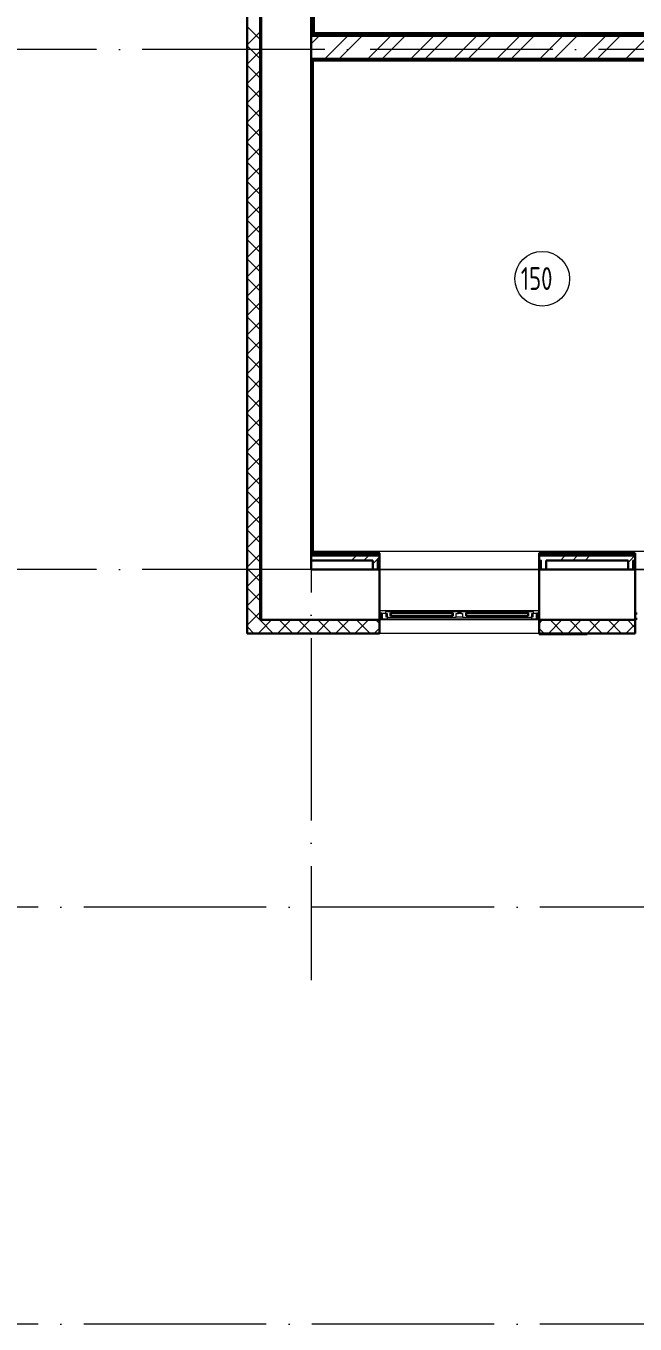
# Model space of a CAD drawing. Header units: millimetres. Extents: x -259809 to 472825, y -397243 to 31861.
# Drawn here: x -61583 to -54906, y -345502 to -331273 of the extents above; entities that cross this region are included whole.
import ezdxf

# ---------------------------------------------------------------- set-up
doc = ezdxf.new("R2010")
doc.units = ezdxf.units.MM
doc.linetypes.add('ADSK_Линия сетки', pattern=[25, 20, -2.5, 0, -2.5])
for name, color, linetype, lineweight in [('_ Окна', 252, 'Continuous', 30), ('Марки помещений', 252, 'Continuous', 20), ('Ограждение', 252, 'Continuous', 9), ('Окна', 252, 'Continuous', 9), ('Оси', 252, 'Continuous', 9), ('Стены внутренние', 252, 'Continuous', 18), ('Стены наружные', 252, 'Continuous', 18), ('Стены штриховка', 7, 'Continuous', 9)]:
    doc.layers.add(name, color=color, linetype=linetype, lineweight=lineweight)
doc.styles.add('GOST Common_3', font='', dxfattribs={"height": 3.5})
doc.styles.get('GOST Common_3').set_extended_font_data('GOST 2.304 type A')

# ---------------------------------------------------------------- blocks, each defined once
blk = doc.blocks.new('1 этаж')
at = {"layer": '_ Окна', "color": 251, "true_color": 0x636466}
for p, q in [((-57681, 14973), (-57706, 14973)), ((-57681, 14915), (-57681, 14973)), ((-57583, 14981), (-57586, 14981)), ((-57586, 14981), (-57586, 14949)), ((-57586, 14949), (-57583, 14949)), ((-56906, 14981), (-57583, 14981)), ((-57583, 14981), (-57583, 14949)), ((-57583, 14949), (-57583, 14981)), ((-57583, 14949), (-56906, 14949)), ((-56906, 14949), (-56906, 14981)), ((-56906, 14981), (-56906, 14949)), ((-56903, 14981), (-56906, 14981)), ((-56906, 14949), (-56903, 14949)), ((-56903, 14949), (-56903, 14981)), ((-56756, 14981), (-56759, 14981)), ((-56759, 14981), (-56759, 14949)), ((-56759, 14949), (-56756, 14949)), ((-56079, 14981), (-56756, 14981)), ((-56756, 14981), (-56756, 14949)), ((-56756, 14949), (-56756, 14981)), ((-56756, 14949), (-56079, 14949)), ((-56079, 14949), (-56079, 14981)), ((-56079, 14981), (-56079, 14949)), ((-56076, 14981), (-56079, 14981)), ((-56079, 14949), (-56076, 14949)), ((-56076, 14949), (-56076, 14981)), ((-55956, 14973), (-55981, 14973)), ((-55981, 14973), (-55981, 14915)), ((-54881, 14973), (-54906, 14973)), ((-57706, 14915), (-57681, 14915)), ((-55981, 14915), (-55956, 14915)), ((-54906, 14915), (-54881, 14915))]:
    blk.add_line(p, q, dxfattribs=at)
at = {"layer": '_ Окна', "color": 251, "lineweight": 18, "true_color": 0x636466}
for p, q in [((-57643, 14973), (-57681, 14973)), ((-57681, 14973), (-57681, 14915)), ((-57587, 14990), (-57643, 14990)), ((-57643, 14990), (-57643, 14973)), ((-57643, 14973), (-57623, 14973)), ((-57635, 14932), (-57635, 14973)), ((-57623, 14973), (-57623, 14932)), ((-57586, 14989), (-57587, 14990)), ((-57585, 14990), (-57586, 14989)), ((-57586, 14949), (-57586, 14981)), ((-57586, 14981), (-57568, 14981)), ((-57568, 14949), (-57586, 14949)), ((-57570, 14990), (-57585, 14990)), ((-57572, 14932), (-57568, 14949)), ((-57568, 14981), (-57570, 14990)), ((-56918, 14990), (-56921, 14981)), ((-56921, 14981), (-56903, 14981)), ((-56903, 14949), (-56921, 14949)), ((-56921, 14949), (-56916, 14932)), ((-56904, 14990), (-56918, 14990)), ((-56903, 14989), (-56904, 14990)), ((-56902, 14990), (-56903, 14989)), ((-56903, 14981), (-56903, 14949)), ((-56846, 14990), (-56902, 14990)), ((-56866, 14932), (-56866, 14973)), ((-56866, 14973), (-56846, 14973)), ((-56846, 14973), (-56846, 14990)), ((-56760, 14990), (-56816, 14990)), ((-56816, 14990), (-56816, 14973)), ((-56816, 14973), (-56796, 14973)), ((-56796, 14973), (-56796, 14932)), ((-56759, 14989), (-56760, 14990)), ((-56758, 14990), (-56759, 14989)), ((-56759, 14949), (-56759, 14981)), ((-56759, 14981), (-56741, 14981)), ((-56741, 14949), (-56759, 14949)), ((-56743, 14990), (-56758, 14990)), ((-56745, 14932), (-56741, 14949)), ((-56741, 14981), (-56743, 14990)), ((-56091, 14990), (-56094, 14981)), ((-56094, 14981), (-56076, 14981)), ((-56076, 14949), (-56094, 14949)), ((-56094, 14949), (-56089, 14932)), ((-56077, 14990), (-56091, 14990)), ((-56076, 14989), (-56077, 14990)), ((-56075, 14990), (-56076, 14989)), ((-56076, 14981), (-56076, 14949)), ((-56019, 14990), (-56075, 14990)), ((-56039, 14932), (-56039, 14973)), ((-56039, 14973), (-56019, 14973)), ((-56027, 14973), (-56027, 14932)), ((-56019, 14973), (-56019, 14990)), ((-55981, 14973), (-56019, 14973)), ((-55981, 14915), (-55981, 14973)), ((-57681, 14915), (-57621, 14915)), ((-57623, 14932), (-57635, 14932)), ((-57623, 14932), (-57572, 14932)), ((-57621, 14915), (-57617, 14932)), ((-56916, 14932), (-56866, 14932)), ((-56796, 14932), (-56745, 14932)), ((-56089, 14932), (-56039, 14932)), ((-56045, 14932), (-56040, 14915)), ((-56040, 14915), (-55981, 14915)), ((-56027, 14932), (-56039, 14932))]:
    blk.add_line(p, q, dxfattribs=at)
at = {"layer": 'Марки помещений', "color": 251, "true_color": 0x636466}
blk.add_circle((-55923, 18643), 300, dxfattribs=at)
at = {"layer": 'Ограждение', "color": 251, "true_color": 0x636466}
for p, q in [((-58421, 21340), (-58421, 26635)), ((-44466, 21340), (-58421, 21340)), ((-58441, 21040), (-58431, 21030)), ((-58431, 21030), (-53081, 21030)), ((-58431, 15655), (-58431, 21030)), ((-58441, 15655), (-53086, 15655)), ((-57706, 15635), (-57706, 15655)), ((-57706, 15655), (-55956, 15655)), ((-55956, 15655), (-55956, 15635)), ((-57706, 15455), (-55956, 15455)), ((-54906, 15455), (-53156, 15455)), ((-57706, 15005), (-55956, 15005))]:
    blk.add_line(p, q, dxfattribs=at)
blk.add_open_spline([(-58421, 21340), (-58421, 21340), (-58421, 21340), (-58421, 21339), (-58421, 21339), (-58422, 21339), (-58422, 21338), (-58422, 21338), (-58423, 21338), (-58423, 21337), (-58424, 21337), (-58424, 21337), (-58425, 21336), (-58425, 21335), (-58426, 21335)], degree=3, knots=[0, 0, 0, 0, 0.166667, 0.25, 0.333333, 0.416667, 0.458333, 0.5, 0.583333, 0.666667, 0.708333, 0.75, 0.833333, 1, 1, 1, 1], dxfattribs=at)
at = {"layer": 'Окна', "color": 251, "true_color": 0x636466}
for p, q in [((-57585, 14990), (-57587, 14990)), ((-56918, 14990), (-57570, 14990)), ((-56902, 14990), (-56904, 14990)), ((-56846, 14990), (-56816, 14990)), ((-56816, 14973), (-56846, 14973)), ((-56758, 14990), (-56760, 14990)), ((-56091, 14990), (-56743, 14990)), ((-56075, 14990), (-56077, 14990)), ((-57621, 14915), (-56040, 14915)), ((-57572, 14932), (-56916, 14932)), ((-56796, 14932), (-56866, 14932)), ((-56745, 14932), (-56089, 14932))]:
    blk.add_line(p, q, dxfattribs=at)
at = {"layer": 'Оси', "color": 251, "linetype": 'ADSK_Линия сетки', "ltscale": 100, "true_color": 0x636466}
for p, q in [((-58456, 32205), (-58456, 10955)), ((-806, 21155), (-72528, 21155)), ((-806, 15455), (-72528, 15455)), ((-26448, 11755), (-72528, 11755)), ((-26448, 7185), (-72528, 7185))]:
    blk.add_line(p, q, dxfattribs=at)
at = {"layer": 'Стены внутренние', "color": 251, "lineweight": 30, "true_color": 0x636466}
for p, q in [((-59158, 27557), (-59158, 14753)), ((-58456, 15455), (-58456, 15555)), ((-57781, 15455), (-58456, 15455)), ((-57706, 14905), (-57706, 15455)), ((-55956, 15455), (-55956, 14905)), ((-54981, 15455), (-55881, 15455)), ((-54906, 14905), (-54906, 15455)), ((-57706, 14753), (-57706, 14895)), ((-55956, 14905), (-54906, 14905)), ((-55956, 14895), (-55956, 14753)), ((-54906, 14753), (-54906, 14895)), ((-59158, 14753), (-57706, 14753)), ((-55956, 14753), (-54906, 14753))]:
    blk.add_line(p, q, dxfattribs=at)
at = {"layer": 'Стены внутренние', "color": 251, "linetype": 'Continuous', "lineweight": 9, "true_color": 0x636466}
for p, q in [((-59006, 21253), (-59156, 21403)), ((-59156, 21212), (-59006, 21362)), ((-59006, 21041), (-59156, 21191)), ((-59156, 21000), (-59006, 21150)), ((-59006, 20829), (-59156, 20979)), ((-59156, 20788), (-59006, 20938)), ((-59006, 20616), (-59156, 20766)), ((-59156, 20576), (-59006, 20726)), ((-59006, 20404), (-59156, 20554)), ((-59156, 20364), (-59006, 20514)), ((-59006, 20192), (-59156, 20342)), ((-59156, 20152), (-59006, 20302)), ((-59006, 19980), (-59156, 20130)), ((-59156, 19940), (-59006, 20090)), ((-59006, 19768), (-59156, 19918)), ((-59156, 19727), (-59006, 19877)), ((-59006, 19556), (-59156, 19706)), ((-59156, 19515), (-59006, 19665)), ((-59006, 19344), (-59156, 19494)), ((-59156, 19303), (-59006, 19453)), ((-59006, 19132), (-59156, 19282)), ((-59156, 19091), (-59006, 19241)), ((-59006, 18919), (-59156, 19069)), ((-59156, 19006), (-59158, 19002)), ((-59156, 18879), (-59006, 19029)), ((-59006, 18707), (-59156, 18857)), ((-59156, 18667), (-59006, 18817)), ((-59006, 18495), (-59156, 18645)), ((-59156, 18455), (-59006, 18605)), ((-59006, 18283), (-59156, 18433)), ((-59156, 18243), (-59006, 18393)), ((-59006, 18071), (-59156, 18221)), ((-59156, 18030), (-59006, 18180)), ((-59006, 17859), (-59156, 18009)), ((-59156, 17818), (-59006, 17968)), ((-59006, 17647), (-59156, 17797)), ((-59156, 17773), (-59158, 17776)), ((-59156, 17606), (-59006, 17756)), ((-59006, 17434), (-59156, 17584)), ((-59156, 17570), (-59156, 17570)), ((-59156, 17394), (-59006, 17544)), ((-59006, 17222), (-59156, 17372)), ((-59156, 17182), (-59006, 17332)), ((-59006, 17010), (-59156, 17160)), ((-59156, 16970), (-59006, 17120)), ((-59006, 16798), (-59156, 16948)), ((-59156, 16758), (-59006, 16908)), ((-59006, 16586), (-59156, 16736)), ((-59156, 16546), (-59006, 16696)), ((-59006, 16374), (-59156, 16524)), ((-59156, 16333), (-59006, 16483)), ((-59006, 16162), (-59156, 16312)), ((-59156, 16121), (-59006, 16271)), ((-59006, 15950), (-59156, 16100)), ((-59156, 15909), (-59006, 16059)), ((-59006, 15737), (-59156, 15887)), ((-59156, 15697), (-59006, 15847)), ((-59006, 15525), (-59156, 15675)), ((-59156, 15538), (-59158, 15541)), ((-59156, 15485), (-59006, 15635)), ((-59006, 15313), (-59156, 15463)), ((-59156, 15273), (-59006, 15423)), ((-59006, 15101), (-59156, 15251)), ((-59156, 15061), (-59006, 15211)), ((-59006, 14889), (-59156, 15039)), ((-59156, 14848), (-59006, 14998)), ((-59084, 14755), (-59156, 14827)), ((-59006, 14786), (-58897, 14895)), ((-58872, 14755), (-59006, 14889)), ((-58825, 14755), (-58685, 14895)), ((-58659, 14755), (-58799, 14895)), ((-58613, 14755), (-58473, 14895)), ((-58447, 14755), (-58587, 14895)), ((-58401, 14755), (-58261, 14895)), ((-58235, 14755), (-58375, 14895)), ((-58189, 14755), (-58049, 14895)), ((-58023, 14755), (-58163, 14895)), ((-57977, 14755), (-57837, 14895)), ((-57811, 14755), (-57951, 14895)), ((-57765, 14755), (-57708, 14812)), ((-57708, 14864), (-57739, 14895)), ((-55954, 14868), (-55928, 14895)), ((-55902, 14755), (-55954, 14807)), ((-55855, 14755), (-55715, 14895)), ((-55690, 14755), (-55830, 14895)), ((-55643, 14755), (-55503, 14895)), ((-55478, 14755), (-55618, 14895)), ((-55431, 14755), (-55291, 14895)), ((-55265, 14755), (-55405, 14895)), ((-55219, 14755), (-55079, 14895)), ((-55053, 14755), (-55193, 14895)), ((-55007, 14755), (-54908, 14854)), ((-54908, 14821), (-54981, 14895)), ((-59037, 14755), (-59006, 14786)), ((-58703, 14753), (-58704, 14755)), ((-58560, 14755), (-58560, 14754)), ((-58325, 14755), (-58326, 14753)), ((-55887, 14753), (-55888, 14755)), ((-55861, 14755), (-55863, 14753)), ((-55510, 14755), (-55511, 14753))]:
    blk.add_line(p, q, dxfattribs=at)
at = {"layer": 'Стены внутренние', "color": 251, "true_color": 0x636466}
for p, q in [((-55956, 14905), (-57706, 14905)), ((-55956, 14753), (-57706, 14753))]:
    blk.add_line(p, q, dxfattribs=at)
at = {"layer": 'Стены наружные', "color": 251, "lineweight": 30, "true_color": 0x636466}
for p, q in [((-59016, 27405), (-59016, 14905)), ((-59006, 14905), (-59006, 27405)), ((-58456, 26855), (-58456, 15555)), ((-58441, 21320), (-58441, 26835)), ((-58456, 21305), (-44466, 21305)), ((-44396, 21320), (-58441, 21320)), ((-58456, 21055), (-53056, 21055)), ((-58441, 21040), (-53071, 21040)), ((-58441, 15635), (-58441, 21040)), ((-58456, 15630), (-58441, 15630)), ((-58441, 15630), (-58456, 15630)), ((-58456, 15555), (-57781, 15555)), ((-57706, 15635), (-58441, 15635)), ((-57781, 15555), (-57781, 15455)), ((-57706, 15455), (-57706, 15635)), ((-54906, 15635), (-55956, 15635)), ((-55956, 15635), (-55956, 15455)), ((-55881, 15555), (-54981, 15555)), ((-55881, 15455), (-55881, 15555)), ((-54981, 15555), (-54981, 15455)), ((-54906, 15455), (-54906, 15635)), ((-57781, 15455), (-57706, 15455)), ((-55956, 15455), (-55881, 15455)), ((-54981, 15455), (-54906, 15455)), ((-57706, 14905), (-59016, 14905)), ((-57706, 14895), (-57706, 14905)), ((-55956, 14905), (-55956, 14895)), ((-54906, 14895), (-54906, 14905)), ((-55431, 14752), (-55956, 14752)), ((-55956, 14752), (-55956, 14747)), ((-55956, 14747), (-55431, 14747)), ((-55431, 14747), (-55431, 14752))]:
    blk.add_line(p, q, dxfattribs=at)
at = {"layer": 'Стены наружные', "color": 251, "linetype": 'Continuous', "lineweight": 9, "true_color": 0x636466}
for p, q in [((-59006, 21394), (-59016, 21394)), ((-59006, 21294), (-59016, 21294)), ((-58456, 21219), (-58370, 21305)), ((-58427, 21305), (-58412, 21320)), ((-58306, 21055), (-58056, 21305)), ((-58149, 21055), (-57899, 21305)), ((-58003, 21305), (-57988, 21320)), ((-57834, 21055), (-57584, 21305)), ((-57677, 21055), (-57427, 21305)), ((-57579, 21305), (-57564, 21320)), ((-57363, 21055), (-57113, 21305)), ((-57206, 21055), (-56956, 21305)), ((-57154, 21305), (-57139, 21320)), ((-56892, 21055), (-56642, 21305)), ((-56734, 21055), (-56484, 21305)), ((-56730, 21305), (-56715, 21320)), ((-56420, 21055), (-56170, 21305)), ((-56306, 21305), (-56291, 21320)), ((-56263, 21055), (-56013, 21305)), ((-55949, 21055), (-55699, 21305)), ((-55882, 21305), (-55867, 21320)), ((-55791, 21055), (-55541, 21305)), ((-55477, 21055), (-55227, 21305)), ((-55457, 21305), (-55442, 21320)), ((-55320, 21055), (-55070, 21305)), ((-55033, 21305), (-55018, 21320)), ((-55006, 21055), (-54756, 21305)), ((-59006, 21194), (-59016, 21194)), ((-59006, 21094), (-59016, 21094)), ((-59006, 20994), (-59016, 20994)), ((-57920, 21040), (-57920, 21055)), ((-57320, 21040), (-57320, 21055)), ((-56720, 21040), (-56720, 21055)), ((-56120, 21040), (-56120, 21055)), ((-55520, 21040), (-55520, 21055)), ((-54920, 21040), (-54920, 21055)), ((-59006, 20894), (-59016, 20894)), ((-59006, 20794), (-59016, 20794)), ((-58456, 20852), (-58441, 20867)), ((-59006, 20694), (-59016, 20694)), ((-59006, 20594), (-59016, 20594)), ((-59006, 20494), (-59016, 20494)), ((-59006, 20394), (-59016, 20394)), ((-58456, 20427), (-58441, 20442)), ((-59006, 20294), (-59016, 20294)), ((-59006, 20194), (-59016, 20194)), ((-59006, 20094), (-59016, 20094)), ((-59006, 19994), (-59016, 19994)), ((-58456, 20003), (-58441, 20018)), ((-59006, 19894), (-59016, 19894)), ((-59006, 19794), (-59016, 19794)), ((-59006, 19694), (-59016, 19694)), ((-59006, 19594), (-59016, 19594)), ((-59006, 19494), (-59016, 19494)), ((-58456, 19579), (-58441, 19594)), ((-59006, 19394), (-59016, 19394)), ((-59006, 19294), (-59016, 19294)), ((-59006, 19194), (-59016, 19194)), ((-59006, 19094), (-59016, 19094)), ((-58456, 19155), (-58441, 19170)), ((-59006, 18994), (-59016, 18994)), ((-59006, 18894), (-59016, 18894)), ((-59006, 18794), (-59016, 18794)), ((-59006, 18694), (-59016, 18694)), ((-58456, 18730), (-58441, 18745)), ((-59006, 18594), (-59016, 18594)), ((-59006, 18494), (-59016, 18494)), ((-59006, 18394), (-59016, 18394)), ((-59006, 18294), (-59016, 18294)), ((-58456, 18306), (-58441, 18321)), ((-59006, 18194), (-59016, 18194)), ((-59006, 18094), (-59016, 18094)), ((-59006, 17994), (-59016, 17994)), ((-59006, 17894), (-59016, 17894)), ((-59006, 17794), (-59016, 17794)), ((-58456, 17882), (-58441, 17897)), ((-59006, 17694), (-59016, 17694)), ((-59006, 17594), (-59016, 17594)), ((-59006, 17494), (-59016, 17494)), ((-59006, 17394), (-59016, 17394)), ((-58456, 17458), (-58441, 17473)), ((-59006, 17294), (-59016, 17294)), ((-59006, 17194), (-59016, 17194)), ((-59006, 17094), (-59016, 17094)), ((-59006, 16994), (-59016, 16994)), ((-58456, 17033), (-58441, 17048)), ((-59006, 16894), (-59016, 16894)), ((-59006, 16794), (-59016, 16794)), ((-59006, 16694), (-59016, 16694)), ((-59006, 16594), (-59016, 16594)), ((-58456, 16609), (-58441, 16624)), ((-59006, 16494), (-59016, 16494)), ((-59006, 16394), (-59016, 16394)), ((-59006, 16294), (-59016, 16294)), ((-59006, 16194), (-59016, 16194)), ((-59006, 16094), (-59016, 16094)), ((-58456, 16185), (-58441, 16200)), ((-59006, 15994), (-59016, 15994)), ((-59006, 15894), (-59016, 15894)), ((-59006, 15794), (-59016, 15794)), ((-59006, 15694), (-59016, 15694)), ((-58456, 15761), (-58441, 15776)), ((-59006, 15594), (-59016, 15594)), ((-58400, 15605), (-58387, 15617)), ((-58387, 15617), (-58375, 15630)), ((-58187, 15605), (-58175, 15617)), ((-58175, 15617), (-58162, 15630)), ((-58162, 15630), (-58157, 15635)), ((-58014, 15555), (-57964, 15605)), ((-57975, 15605), (-57963, 15617)), ((-57963, 15617), (-57950, 15630)), ((-57879, 15555), (-57829, 15605)), ((-57781, 15518), (-57744, 15555)), ((-57763, 15605), (-57751, 15617)), ((-57751, 15617), (-57738, 15630)), ((-57744, 15555), (-57706, 15593)), ((-57738, 15630), (-57733, 15635)), ((-55956, 15503), (-55943, 15515)), ((-55943, 15515), (-55931, 15528)), ((-55854, 15605), (-55841, 15617)), ((-55841, 15617), (-55829, 15630)), ((-55724, 15555), (-55674, 15605)), ((-55642, 15605), (-55629, 15617)), ((-55629, 15617), (-55617, 15630)), ((-55617, 15630), (-55612, 15635)), ((-55589, 15555), (-55539, 15605)), ((-55454, 15555), (-55404, 15605)), ((-55430, 15605), (-55417, 15617)), ((-55417, 15617), (-55405, 15630)), ((-55218, 15605), (-55205, 15617)), ((-55205, 15617), (-55193, 15630)), ((-55193, 15630), (-55188, 15635)), ((-55005, 15605), (-54993, 15617)), ((-54993, 15617), (-54980, 15630)), ((-54981, 15534), (-54961, 15555)), ((-54961, 15555), (-54911, 15605)), ((-59006, 15494), (-59016, 15494)), ((-59006, 15394), (-59016, 15394)), ((-54931, 15467), (-54918, 15480)), ((-54918, 15480), (-54906, 15492)), ((-59006, 15294), (-59016, 15294)), ((-59006, 15194), (-59016, 15194)), ((-59006, 15094), (-59016, 15094)), ((-59006, 14994), (-59016, 14994)), ((-55884, 14747), (-55886, 14752)), ((-55863, 14752), (-55866, 14747))]:
    blk.add_line(p, q, dxfattribs=at)
at = {"layer": 'Стены штриховка', "color": 251, "true_color": 0x636466}
for p, q in [((-59156, 14753), (-59156, 27557)), ((-58441, 21040), (-58456, 21040)), ((-58456, 15617), (-57706, 15617)), ((-58456, 15605), (-57706, 15605)), ((-58441, 15630), (-57706, 15630)), ((-57706, 15630), (-58441, 15630)), ((-57731, 15455), (-57731, 15555)), ((-57706, 15555), (-57731, 15555)), ((-57718, 15455), (-57718, 15555)), ((-55956, 15630), (-54906, 15630)), ((-54906, 15630), (-55956, 15630)), ((-55956, 15617), (-54906, 15617)), ((-55956, 15605), (-54906, 15605)), ((-55931, 15555), (-55956, 15555)), ((-55943, 15455), (-55943, 15555)), ((-55931, 15455), (-55931, 15555)), ((-54931, 15455), (-54931, 15555)), ((-54906, 15555), (-54931, 15555)), ((-54918, 15455), (-54918, 15555)), ((-59006, 14905), (-59006, 14895)), ((-57706, 14895), (-59006, 14895)), ((-57708, 14895), (-57708, 14755)), ((-54906, 14895), (-55956, 14895)), ((-55954, 14755), (-55954, 14895)), ((-54908, 14895), (-54908, 14755)), ((-57708, 14755), (-59158, 14755)), ((-54908, 14755), (-55954, 14755))]:
    blk.add_line(p, q, dxfattribs=at)
at = {"layer": 'Марки помещений', "color": 251, "true_color": 0x636466, "style": 'GOST Common_3', "width": 0.9}
blk.add_text('150', height=250, dxfattribs=at).set_placement((-56158, 18520))

msp = doc.modelspace()

# ---------------------------------------------------------------- block references
msp.add_blockref('1 этаж', (0, -352687))

doc.saveas('drawing.dxf')
